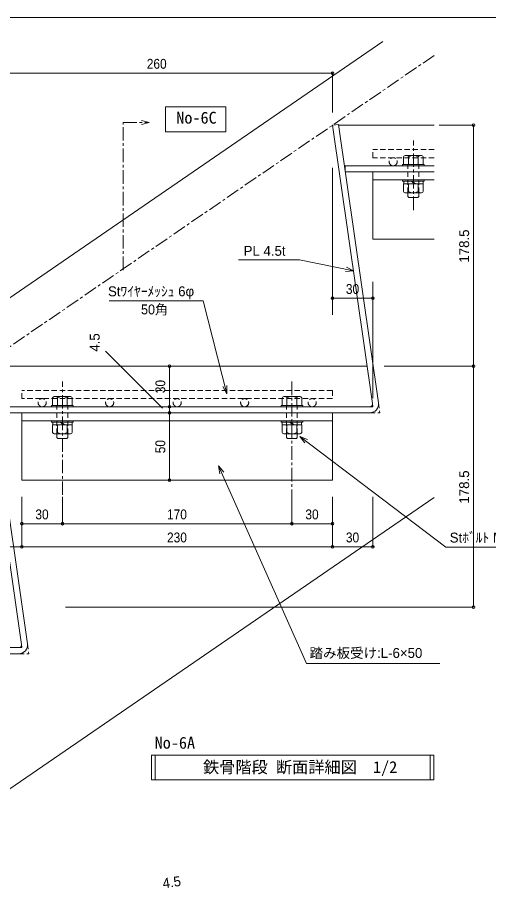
# Model space of a CAD drawing. Units: millimetres at full size, sheet at 1:15, with parts at other scales. Extents: x -31727 to 34047, y 3005 to 21987.
# Drawn here: x -29022 to -26404, y 6254 to 11095 of the extents above; entities that cross this region are included whole.
import ezdxf
from ezdxf.enums import TextEntityAlignment as Align

# ---------------------------------------------------------------- set-up
doc = ezdxf.new("R2010")
doc.units = ezdxf.units.MM
doc.header["$LTSCALE"] = 15
doc.header["$PDMODE"] = 32
doc.header["$PDSIZE"] = 15
doc.linetypes.add('CHAIN1', pattern=[8, 5, -1, 1, -1])
doc.linetypes.add('DASHED2', pattern=[3, 2, -1])
for name, color, linetype, lineweight in [('0-0', 5, 'Continuous', 9), ('1-0', 5, 'Continuous', 9), ('3-0', 3, 'Continuous', 9), ('4-0', 5, 'Continuous', 9), ('5-0', 5, 'Continuous', 9), ('8-0', 3, 'CHAIN1', 9)]:
    doc.layers.add(name, color=color, linetype=linetype, lineweight=lineweight)
doc.styles.add('Ｄ ゴシック', font='')
doc.styles.add('ＭＳ ゴシック', font='')
doc.styles.get('Ｄ ゴシック').set_extended_font_data('Ｄ ゴシック')
doc.styles.get('ＭＳ ゴシック').set_extended_font_data('MS Gothic')

msp = doc.modelspace()

# ---------------------------------------------------------------- linework, layer by layer
at = {"layer": '0-0'}
for p, q in [((-31726.88, 11094.68), (-20094.38, 11094.68)), ((-28256.87, 6857.89), (-28256.87, 6996.36)), ((-26729.27, 6996.36), (-26729.27, 6857.89))]:
    msp.add_line(p, q, dxfattribs=at)
msp.add_lwpolyline([(-28277.75, 6996.36), (-26708.39, 6996.36), (-26708.39, 6857.89), (-28277.75, 6857.89)], close=True, dxfattribs=at)
at = {"layer": '1-0'}
for p, q in [((-26991.27, 10961.05), (-31546.62, 7833.63)), ((-26876.68, 10320.03), (-26876.68, 10277.94)), ((-26780.89, 10327.94), (-26862.97, 10327.94)), ((-26849.26, 10320.03), (-26849.26, 10277.94)), ((-26794.61, 10320.03), (-26794.61, 10277.94)), ((-26767.18, 10320.03), (-26767.18, 10277.94)), ((-26881.93, 10277.94), (-26761.93, 10277.94)), ((-26881.93, 10270.44), (-26881.93, 10277.94)), ((-26881.93, 10270.44), (-26761.93, 10270.44)), ((-26767.18, 10277.94), (-26876.68, 10277.94)), ((-26761.93, 10277.94), (-26761.93, 10270.44)), ((-27046.93, 10236.69), (-27046.93, 9861.69)), ((-27046.93, 10191.69), (-26706.47, 10191.69)), ((-26761.93, 10191.69), (-26881.93, 10191.69)), ((-26881.93, 10184.19), (-26881.93, 10191.69)), ((-26761.93, 10184.19), (-26881.93, 10184.19)), ((-26876.68, 10127.11), (-26876.68, 10169.19)), ((-26876.68, 10169.19), (-26767.18, 10169.19)), ((-26875.68, 10169.19), (-26875.68, 10184.19)), ((-26849.26, 10127.11), (-26849.26, 10169.19)), ((-26833.03, 10184.19), (-26816.78, 10169.19)), ((-26826.59, 10183.87), (-26810.77, 10169.26)), ((-26794.61, 10127.11), (-26794.61, 10169.19)), ((-26768.18, 10184.19), (-26768.18, 10169.19)), ((-26767.18, 10127.11), (-26767.18, 10169.19)), ((-26761.93, 10191.69), (-26761.93, 10184.19)), ((-26862.97, 10119.19), (-26780.89, 10119.19)), ((-26791.93, 10099.19), (-26791.93, 10119.19)), ((-26846.93, 10094.19), (-26796.93, 10094.19)), ((-26796.93, 10094.19), (-26791.93, 10099.19)), ((-27046.93, 9861.69), (-26706.47, 9861.69)), ((-28826.68, 8981.28), (-28826.68, 8939.19)), ((-28730.89, 8989.19), (-28812.97, 8989.19)), ((-28799.26, 8981.28), (-28799.26, 8939.19)), ((-28744.61, 8981.28), (-28744.61, 8939.19)), ((-28717.18, 8981.28), (-28717.18, 8939.19)), ((-27551.68, 8981.28), (-27551.68, 8939.19)), ((-27455.89, 8989.19), (-27537.97, 8989.19)), ((-27524.26, 8981.28), (-27524.26, 8939.19)), ((-27469.61, 8981.28), (-27469.61, 8939.19)), ((-27442.18, 8981.28), (-27442.18, 8939.19)), ((-28831.93, 8939.19), (-28711.93, 8939.19)), ((-28831.93, 8931.69), (-28831.93, 8939.19)), ((-28831.93, 8931.69), (-28711.93, 8931.69)), ((-28717.18, 8939.19), (-28826.68, 8939.19)), ((-28711.93, 8939.19), (-28711.93, 8931.69)), ((-27556.93, 8939.19), (-27436.93, 8939.19)), ((-27556.93, 8931.69), (-27556.93, 8939.19)), ((-27556.93, 8931.69), (-27436.93, 8931.69)), ((-27442.18, 8939.19), (-27551.68, 8939.19)), ((-27436.93, 8939.19), (-27436.93, 8931.69)), ((-28996.93, 8897.94), (-28996.93, 8522.94)), ((-27271.93, 8897.94), (-27271.93, 8522.94)), ((-28996.93, 8852.94), (-27271.93, 8852.94)), ((-28711.93, 8852.94), (-28831.93, 8852.94)), ((-28831.93, 8845.44), (-28831.93, 8852.94)), ((-28711.93, 8845.44), (-28831.93, 8845.44)), ((-28826.68, 8788.36), (-28826.68, 8830.44)), ((-28826.68, 8830.44), (-28717.18, 8830.44)), ((-28825.68, 8830.44), (-28825.68, 8845.44)), ((-28799.26, 8788.36), (-28799.26, 8830.44)), ((-28783.03, 8845.44), (-28766.78, 8830.44)), ((-28776.59, 8845.12), (-28760.77, 8830.51)), ((-28744.61, 8788.36), (-28744.61, 8830.44)), ((-28718.18, 8845.44), (-28718.18, 8830.44)), ((-28717.18, 8788.36), (-28717.18, 8830.44)), ((-28711.93, 8852.94), (-28711.93, 8845.44)), ((-27436.93, 8852.94), (-27556.93, 8852.94)), ((-27556.93, 8845.44), (-27556.93, 8852.94)), ((-27436.93, 8845.44), (-27556.93, 8845.44)), ((-27551.68, 8788.36), (-27551.68, 8830.44)), ((-27551.68, 8830.44), (-27442.18, 8830.44)), ((-27550.68, 8830.44), (-27550.68, 8845.44)), ((-27524.26, 8788.36), (-27524.26, 8830.44)), ((-27508.03, 8845.44), (-27491.78, 8830.44)), ((-27501.59, 8845.12), (-27485.77, 8830.51)), ((-27469.61, 8788.36), (-27469.61, 8830.44)), ((-27443.18, 8845.44), (-27443.18, 8830.44)), ((-27442.18, 8788.36), (-27442.18, 8830.44)), ((-27436.93, 8852.94), (-27436.93, 8845.44)), ((-28812.97, 8780.44), (-28730.89, 8780.44)), ((-28741.93, 8760.44), (-28741.93, 8780.44)), ((-27537.97, 8780.44), (-27455.89, 8780.44)), ((-27466.93, 8760.44), (-27466.93, 8780.44)), ((-28796.93, 8755.44), (-28746.93, 8755.44)), ((-28746.93, 8755.44), (-28741.93, 8760.44)), ((-27521.93, 8755.44), (-27471.93, 8755.44)), ((-27471.93, 8755.44), (-27466.93, 8760.44)), ((-28996.93, 8522.94), (-27271.93, 8522.94)), ((-26706.47, 8427.35), (-30153.75, 6060.67))]:
    msp.add_line(p, q, dxfattribs=at)
at = {"layer": '1-0', "color": 4, "linetype": 'CHAIN1'}
for p, q in [((-26706.47, 10883.65), (-31332.56, 7707.67)), ((-26821.93, 10023.89), (-26821.93, 10410.47)), ((-28771.93, 8441.61), (-28771.93, 9071.72)), ((-27496.93, 9071.72), (-27496.93, 8430.67))]:
    msp.add_line(p, q, dxfattribs=at)
at = {"layer": '1-0', "color": 3}
for p, q in [((-27271.93, 10785.36), (-29221.93, 10785.36)), ((-27271.93, 10785.36), (-27271.93, 10566.66)), ((-27237.83, 10495.44), (-26706.47, 10495.44)), ((-26488.39, 10495.44), (-26677.93, 10495.44)), ((-26488.39, 10495.44), (-26488.39, 9156.69)), ((-27271.93, 9442.95), (-27271.93, 10258.17)), ((-27046.93, 8979.73), (-27046.93, 9625.93)), ((-27046.93, 9534.16), (-27271.93, 9534.16)), ((-28215.56, 8924.28), (-28531.93, 9240.65)), ((-29187.83, 9156.69), (-27079.31, 9156.69)), ((-28176.43, 9156.69), (-28362.32, 9156.69)), ((-28176.43, 8931.69), (-28176.43, 9156.69)), ((-26488.39, 9156.69), (-26984.12, 9156.69)), ((-26488.39, 9156.69), (-26488.39, 7817.94)), ((-28176.43, 8931.69), (-28362.32, 8931.69)), ((-28176.43, 8897.94), (-28176.43, 8931.69)), ((-28176.43, 8897.94), (-28362.32, 8897.94)), ((-28176.43, 8522.94), (-28176.43, 8897.94)), ((-28176.43, 8522.94), (-28362.32, 8522.94)), ((-28996.93, 8153.65), (-28996.93, 8430.67)), ((-28996.93, 8281.8), (-28996.93, 8430.67)), ((-28771.93, 8281.8), (-28771.93, 8430.67)), ((-27496.93, 8281.8), (-27496.93, 8430.67)), ((-27271.93, 8153.65), (-27271.93, 8430.67)), ((-27271.93, 8281.8), (-27271.93, 8430.67)), ((-27046.93, 8153.65), (-27046.93, 8430.67)), ((-28771.93, 8281.8), (-28996.93, 8281.8)), ((-27496.93, 8281.8), (-28771.93, 8281.8)), ((-27271.93, 8281.8), (-27496.93, 8281.8)), ((-28996.93, 8153.65), (-29221.93, 8153.65)), ((-27271.93, 8153.65), (-28996.93, 8153.65)), ((-27271.93, 8153.65), (-27046.93, 8153.65)), ((-26488.39, 7817.94), (-28755.6, 7817.94))]:
    msp.add_line(p, q, dxfattribs=at)
at = {"layer": '1-0', "color": 7, "lineweight": 18}
for p, q in [((-27238.53, 10500.25), (-27271.93, 10495.44)), ((-27271.93, 10495.44), (-27049.4, 8948.83)), ((-27238.53, 10500.25), (-27015.99, 8953.64)), ((-27200.6, 10236.69), (-27200.6, 10270.44)), ((-27200.6, 10236.69), (-27200.6, 10270.44)), ((-26706.47, 10270.44), (-27200.6, 10270.44)), ((-27200.6, 10236.69), (-26706.47, 10236.69)), ((-29221.93, 9156.69), (-28999.4, 7610.08)), ((-29188.53, 9161.5), (-28965.99, 7614.89)), ((-27064.25, 8931.69), (-29150.6, 8931.69)), ((-29150.6, 8897.94), (-27064.25, 8897.94)), ((-29014.25, 7592.94), (-31100.6, 7592.94)), ((-31100.6, 7559.19), (-29014.25, 7559.19))]:
    msp.add_line(p, q, dxfattribs=at)
at = {"layer": '1-0', "color": 1, "linetype": 'DASHED2', "lineweight": 5}
for p, q in [((-27046.93, 10315.44), (-27046.93, 10360.44)), ((-26706.47, 10360.44), (-27046.93, 10360.44)), ((-26706.47, 10315.44), (-27046.93, 10315.44)), ((-28996.93, 8976.69), (-28996.93, 9021.69)), ((-27271.93, 9021.69), (-28996.93, 9021.69)), ((-27271.93, 9021.69), (-27271.93, 8976.69)), ((-27271.93, 8976.69), (-28996.93, 8976.69)), ((-27046.93, 8931.69), (-27064.25, 8931.69)), ((-27049.4, 8948.83), (-27046.93, 8931.69)), ((-27015.99, 8953.64), (-27007.98, 8897.94)), ((-27064.25, 8897.94), (-27007.98, 8897.94)), ((-28965.99, 7614.89), (-28957.98, 7559.19)), ((-29014.25, 7559.19), (-28957.98, 7559.19))]:
    msp.add_line(p, q, dxfattribs=at)
at = {"layer": '1-0', "linetype": 'DASHED2'}
for p, q in [((-26851.93, 10119.19), (-26851.93, 10277.94)), ((-26791.93, 10119.19), (-26791.93, 10277.94)), ((-28801.93, 8780.44), (-28801.93, 8939.19)), ((-28741.93, 8780.44), (-28741.93, 8939.19)), ((-27526.93, 8780.44), (-27526.93, 8939.19)), ((-27466.93, 8780.44), (-27466.93, 8939.19))]:
    msp.add_line(p, q, dxfattribs=at)
at = {"layer": '1-0'}
for points in [[(-26851.93, 10119.19), (-26851.93, 10099.19), (-26846.93, 10094.19)], [(-28801.93, 8780.44), (-28801.93, 8760.44), (-28796.93, 8755.44)], [(-27526.93, 8780.44), (-27526.93, 8760.44), (-27521.93, 8755.44)]]:
    msp.add_lwpolyline(points, dxfattribs=at)
at = {"layer": '1-0', "color": 1, "linetype": 'DASHED2', "lineweight": 5}
msp.add_lwpolyline([(-28999.4, 7610.08), (-28996.93, 7592.94), (-29014.25, 7592.94)], dxfattribs=at)
for centre in [(-26934.43, 10292.94), (-28884.43, 8954.19), (-28509.43, 8954.19), (-28134.43, 8954.19), (-27759.43, 8954.19), (-27384.43, 8954.19)]:
    msp.add_circle(centre, 22.5, dxfattribs=at)
at = {"layer": '1-0'}
for centre, radius, start, end in [((-26862.97, 10312.11), 15.83, 30, 150.00002), ((-26821.93, 10276.82), 51.12, 57.68599, 122.31403), ((-26780.89, 10312.11), 15.83, 30, 150.00002), ((-26862.97, 10135.03), 15.83, 210, 330.00002), ((-26821.93, 10170.31), 51.12, 237.68599, 302.31403), ((-26780.89, 10135.03), 15.83, 210, 330.00002), ((-28812.97, 8973.36), 15.83, 30, 150.00002), ((-28771.93, 8938.07), 51.12, 57.68599, 122.31403), ((-28730.89, 8973.36), 15.83, 30, 150.00002), ((-27537.97, 8973.36), 15.83, 30, 150.00002), ((-27496.93, 8938.07), 51.12, 57.68599, 122.31403), ((-27455.89, 8973.36), 15.83, 30, 150.00002), ((-28812.97, 8796.28), 15.83, 210, 330.00002), ((-28771.93, 8831.56), 51.12, 237.68599, 302.31403), ((-28730.89, 8796.28), 15.83, 210, 330.00002), ((-27537.97, 8796.28), 15.83, 210, 330.00002), ((-27496.93, 8831.56), 51.12, 237.68599, 302.31403), ((-27455.89, 8796.28), 15.83, 210, 330.00002)]:
    msp.add_arc(centre, radius, start, end, dxfattribs=at)
at = {"layer": '1-0', "color": 7, "lineweight": 18}
for centre, radius in [((-27064.25, 8946.69), 48.75), ((-27064.25, 8946.69), 15), ((-29014.25, 7607.94), 48.75), ((-29014.25, 7607.94), 15)]:
    msp.add_arc(centre, radius, 270, 8.1878, dxfattribs=at)
at = {"layer": '1-0', "color": 3}
for p in [(-27271.93, 10785.36), (-26488.39, 10495.44), (-27271.93, 9534.16), (-27046.93, 9534.16), (-28176.43, 9156.69), (-26488.39, 9156.69), (-28176.43, 8931.69), (-28176.43, 8897.94), (-28176.43, 8522.94), (-28996.93, 8281.8), (-28771.93, 8281.8), (-27496.93, 8281.8), (-27271.93, 8281.8), (-28996.93, 8153.65), (-27271.93, 8153.65), (-27046.93, 8153.65), (-26488.39, 7817.94)]:
    msp.add_point(p, dxfattribs=at)
at = {"layer": '3-0', "color": 5}
for p, q in [((-27453.88, 9748.11), (-27154.05, 9685.98)), ((-28511.85, 9520.12), (-27989.03, 9520.12)), ((-27989.03, 9520.12), (-27859.22, 9003.8)), ((-26641.97, 8151.83), (-27451.98, 8766.19)), ((-27416.26, 7504.82), (-27903.96, 8603.81)), ((-26641.97, 8151.83), (-26074.71, 8151.83))]:
    msp.add_line(p, q, dxfattribs=at)
at = {"layer": '4-0'}
for p, q in [((-27793.58, 9748.11), (-27453.88, 9748.11)), ((-27154.05, 9685.98), (-27198.98, 9683.4)), ((-27154.05, 9685.98), (-27194.25, 9706.2)), ((-27859.22, 9003.8), (-27881.12, 9043.12)), ((-27859.22, 9003.8), (-27858.53, 9048.8)), ((-27451.98, 8766.19), (-27410.31, 8749.21)), ((-27451.98, 8766.19), (-27424.38, 8730.65)), ((-27903.96, 8603.81), (-27875.68, 8568.8)), ((-27903.96, 8603.81), (-27896.97, 8559.35)), ((-27416.26, 7504.82), (-26674.23, 7504.82))]:
    msp.add_line(p, q, dxfattribs=at)
at = {"layer": '5-0'}
msp.add_lwpolyline([(-28199.45, 10598.31), (-27864.18, 10598.31), (-27864.18, 10459.57), (-28199.45, 10459.57)], close=True, dxfattribs=at)
at = {"layer": '8-0', "color": 5}
for p, q in [((-28434.18, 9690.54), (-28434.18, 10510.63)), ((-28289.09, 10510.63), (-28332.56, 10522.27))]:
    msp.add_line(p, q, dxfattribs=at)
msp.add_lwpolyline([(-28434.18, 10510.63), (-28289.09, 10510.63), (-28332.56, 10498.98)], dxfattribs=at)

# ---------------------------------------------------------------- texts
at = {"layer": '0-0', "color": 134, "style": 'ＭＳ ゴシック'}
msp.add_text('No-6C', height=65.98, dxfattribs=at).set_placement((-28139.15, 10484.68), align=Align.BOTTOM_LEFT)
at = {"layer": '0-0', "color": 3, "style": 'ＭＳ ゴシック'}
for s, p in [('No-6A', (-28259.29, 7011.75)), ('鉄骨階段 断面詳細図  1/2', (-27990.73, 6876.43))]:
    msp.add_text(s, height=65.98, dxfattribs=at).set_placement(p, align=Align.BOTTOM_LEFT)
at = {"layer": '1-0', "color": 3, "style": 'Ｄ ゴシック', "width": 0.9}
for s, p in [('260', (-28303.18, 10792.86)), ('30', (-27196.93, 9541.66)), ('30', (-28921.93, 8289.3)), ('170', (-28190.68, 8289.3)), ('30', (-27421.93, 8289.3)), ('230', (-28190.68, 8161.15)), ('30', (-27196.93, 8161.15))]:
    msp.add_text(s, height=54.99, dxfattribs=at).set_placement(p, align=Align.BOTTOM_LEFT)
at = {"layer": '1-0', "color": 3, "style": 'Ｄ ゴシック'}
for s, rotation, p in [('178.5', 90, (-26495.89, 9732.32)), ('4.5', 90, (-28548.22, 9237.37)), ('178.5', 90, (-26495.89, 8393.57)), ('4.5', 8.188, (-28208.99, 6239.08))]:
    msp.add_text(s, height=54.99, rotation=rotation, dxfattribs=at).set_placement(p, align=Align.BOTTOM_LEFT)
at = {"layer": '1-0', "color": 3, "style": 'Ｄ ゴシック', "width": 0.9}
for s, p in [('30', (-28183.93, 9006.69)), ('50', (-28183.93, 8672.94))]:
    msp.add_text(s, height=54.99, rotation=90, dxfattribs=at).set_placement(p, align=Align.BOTTOM_LEFT)
at = {"layer": '3-0', "style": 'Ｄ ゴシック'}
msp.add_text('Stﾜｲﾔｰﾒｯｼｭ 6φ', height=54.99, dxfattribs=at).set_placement((-28518.64, 9528.77), align=Align.BOTTOM_LEFT)
at = {"layer": '3-0', "style": 'Ｄ ゴシック', "width": 0.95}
msp.add_text('50角', height=54.99, dxfattribs=at).set_placement((-28335.16, 9428.14), align=Align.BOTTOM_LEFT)
at = {"layer": '4-0', "color": 3, "style": 'Ｄ ゴシック'}
for s, p in [('PL 4.5t', (-27765.04, 9753.82)), ('Stﾎﾞﾙﾄ M8 L=25', (-26619.99, 8160.63)), ('踏み板受け:L-6×50', (-27398.8, 7519.37))]:
    msp.add_text(s, height=54.99, dxfattribs=at).set_placement(p, align=Align.BOTTOM_LEFT)

doc.saveas('drawing.dxf')
